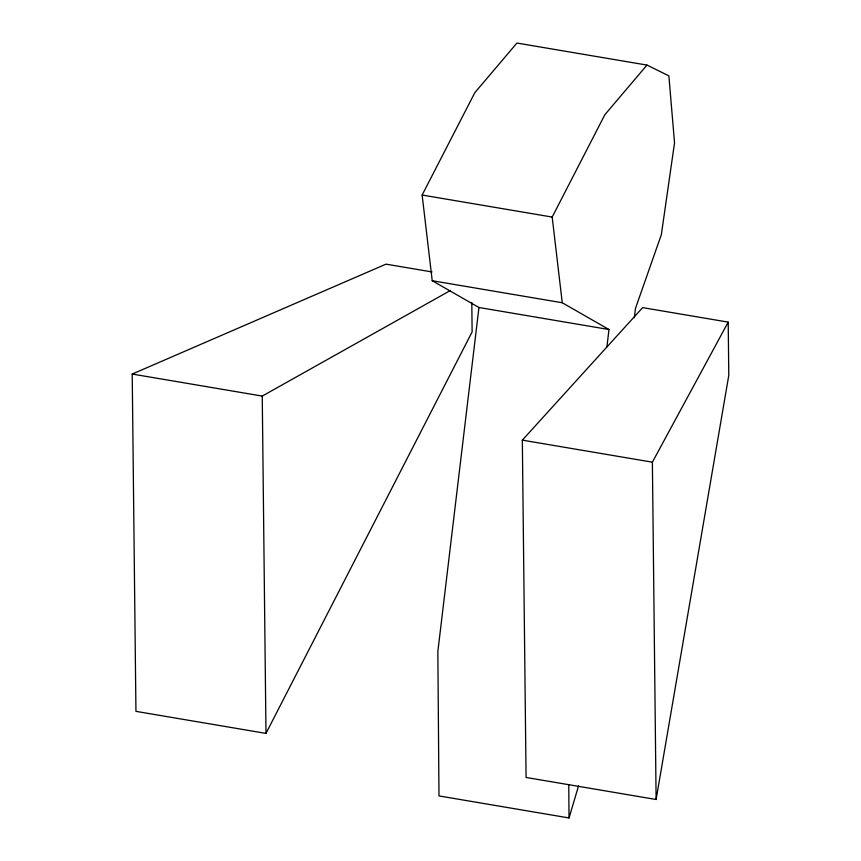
<?xml version="1.0" encoding="UTF-8"?>
<svg xmlns="http://www.w3.org/2000/svg" width="861" height="861" viewBox="0 0 861 861"><rect width="100%" height="100%" fill="white"/><g stroke="black" fill="none" stroke-linecap="round" stroke-linejoin="round"><path stroke-width="1.29" d="M634.331 317.731L635.461 308.41L661.345 234.676L674.54 142.84L668.868 75.854L646.977 65.081L516.934 43.05L474.82 92.687L422.138 195.038L432.222 280.718L478.953 307.495L437.851 651.529L438.981 795.919L569.024 817.95L578.581 785.792M606.919 346.865L608.985 329.526L562.255 302.749L432.222 280.718M656.114 799.492L728.783 375.385L728.202 322.122L642.64 307.625L522.336 440.143L526.071 777.461L656.114 799.492L652.38 462.174L728.202 322.122M432.05 271.947L385.986 264.144L132.217 374.051L135.941 711.358L265.984 733.4L472.129 331.894L471.806 302.609M562.255 302.749L552.181 217.069L604.863 114.717L646.977 65.081M132.217 374.051L262.25 396.082L450.497 290.448M422.138 195.038L552.181 217.069M478.953 307.495L608.985 329.526M522.336 440.143L652.38 462.174M262.25 396.082L265.984 733.4M568.766 784.522L569.024 817.95"/></g></svg>
